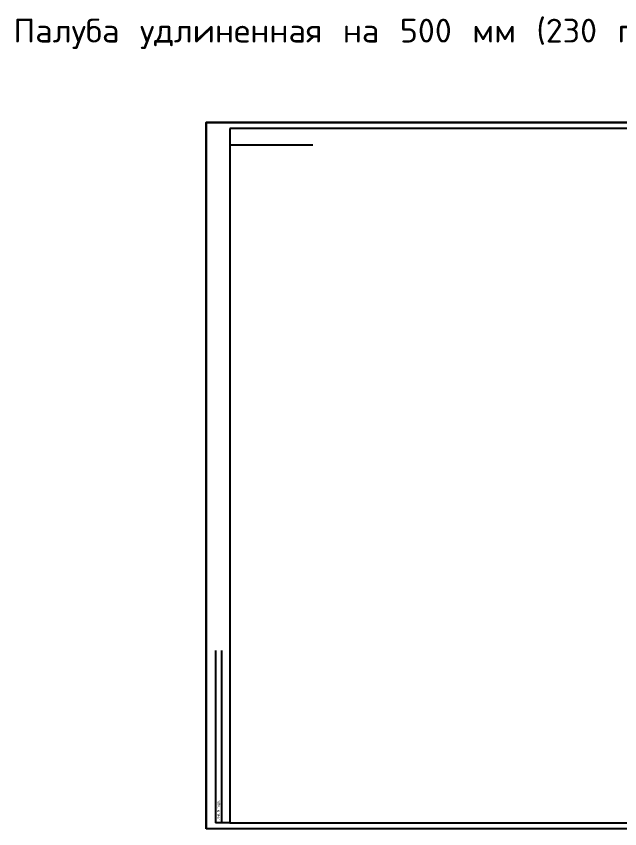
# Model space of a CAD drawing. Header units: millimetres. Extents: x -19561 to 47775, y 28910 to 69910.
# Drawn here: x 16198 to 28893, y 52825 to 69910 of the extents above; entities that cross this region are included whole.
import ezdxf
from ezdxf.enums import TextEntityAlignment as Align

# ---------------------------------------------------------------- set-up
doc = ezdxf.new("R2010")
doc.units = ezdxf.units.MM
doc.header["$MEASUREMENT"] = 0
doc.styles.add('5', font='txt.shx', dxfattribs={"height": 5})

msp = doc.modelspace()

# ---------------------------------------------------------------- linework, layer by layer
for p, q in [((41215.10772, 67675.06133), (20190.10772, 67675.06133)), ((20190.10772, 67675.06133), (20190.10772, 52825.06133))]:
    msp.add_line(p, q)
at = {"color": 1}
for p, q in [((20690.10772, 67550.06133), (20690.10772, 52950.06133)), ((41090.10772, 67550.06133), (20690.10772, 67550.06133)), ((22440.10772, 67200.06133), (20690.10772, 67200.06133)), ((20390.10772, 56575.06133), (20390.10772, 52950.06133)), ((20515.10772, 56575.06133), (20515.10772, 52950.06133)), ((20690.10772, 52950.06133), (20390.10772, 52950.06133))]:
    msp.add_line(p, q, dxfattribs=at)
at = {"color": 0}
msp.add_line((20690.10772, 52950.06133), (41090.10772, 52950.06133), dxfattribs=at)
at = {"color": 7, "linetype": 'Continuous'}
msp.add_polyline3d([(20190.10772, 52825.06133, 0), (20190.10772, 67675.06133, 0), (41215.10772, 67675.06133, 0), (41215.10772, 52825.06133, 0), (20190.10772, 52825.06133, 0)], dxfattribs=at)

# ---------------------------------------------------------------- texts
at = {"color": 2, "style": '5'}
msp.add_text('Палуба удлиненная на 500 мм (230 после 22 шп + 270 кринолин в носу)', height=500, dxfattribs=at).set_placement((16137.11147, 69208.09456), align=Align.BOTTOM_LEFT)
at = {"color": 0}
msp.add_text('Инв. N подп.', height=50, rotation=90, dxfattribs=at).set_placement((20474.01169, 53014.33939))

doc.saveas('drawing.dxf')
